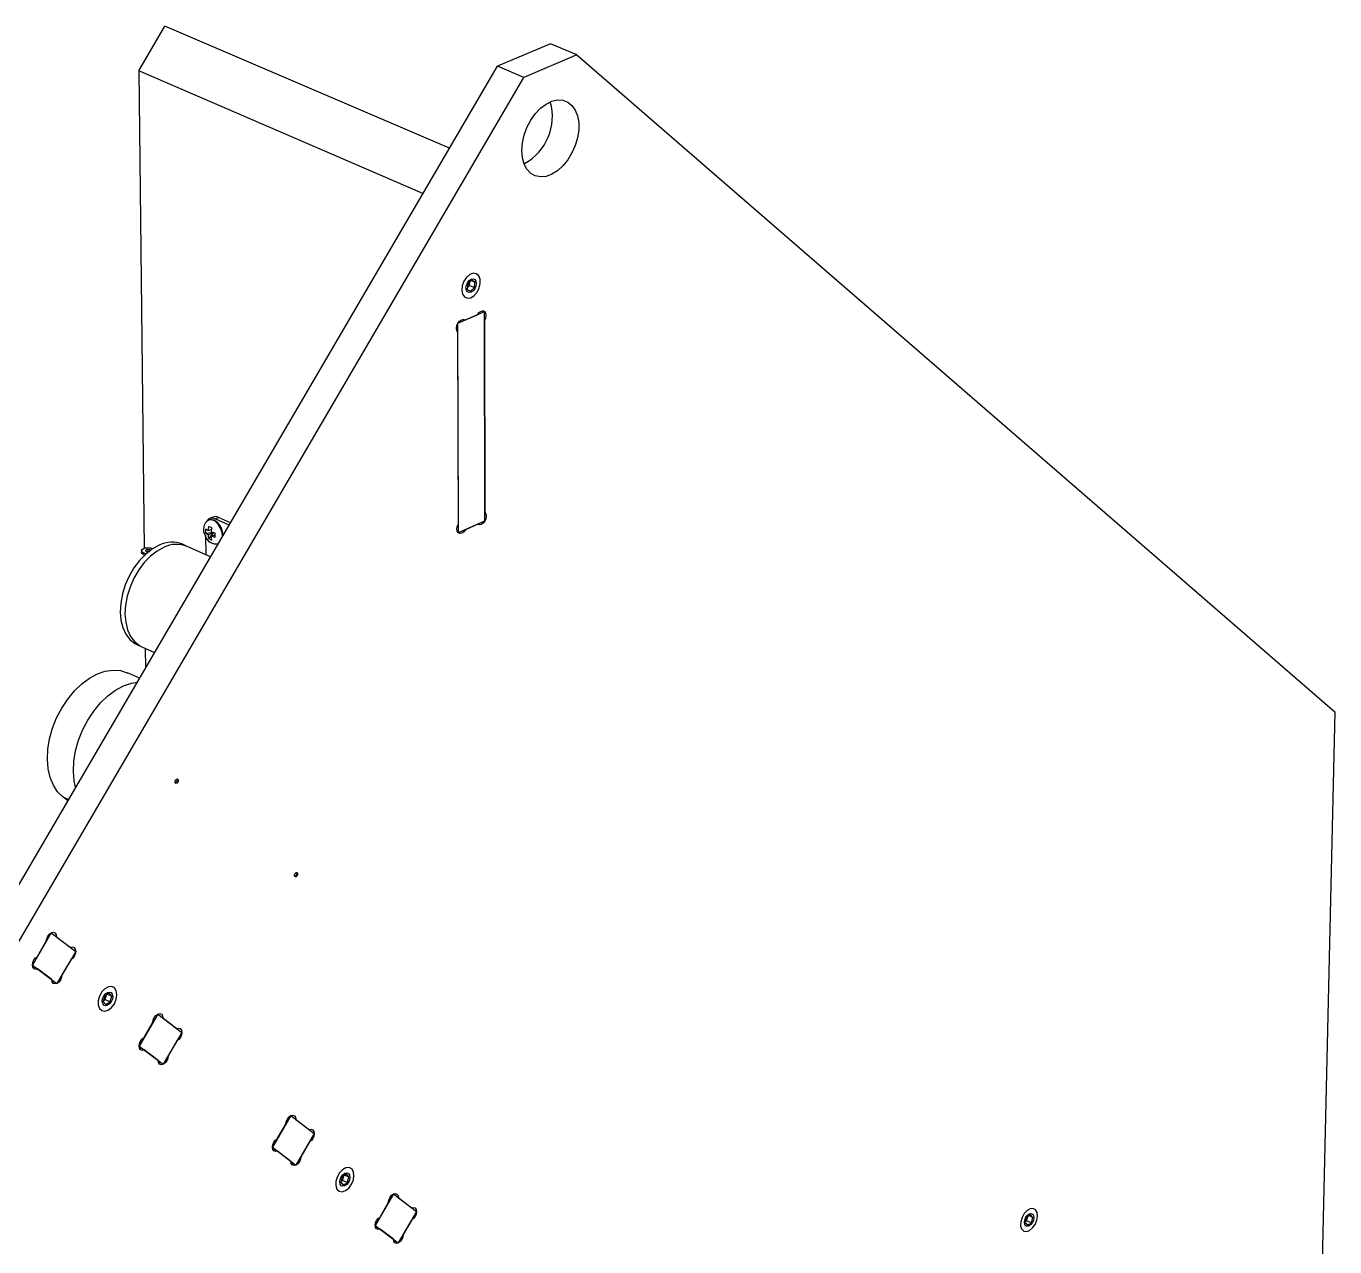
# Model space of a CAD drawing. Extents: x 0 to 188, y 0 to 216.
# Drawn here: x 86.67 to 136.21, y 169.83 to 216.04 of the extents above; entities that cross this region are included whole.
import ezdxf

# ---------------------------------------------------------------- set-up
doc = ezdxf.new("R2010")
doc.units = 0
doc.layers.get('0').update_dxf_attribs({"linetype": 'CONTINUOUS'})

msp = doc.modelspace()

# ---------------------------------------------------------------- linework, layer by layer
at = {"color": 7, "linetype": 'CONTINUOUS'}
for p, q in [((90.93, 214.352), (91.923, 216.044)), ((102.695, 211.421), (91.923, 216.044)), ((106.517, 215.377), (104.513, 214.529)), ((107.518, 214.954), (106.517, 215.377)), ((73.604, 161.668), (104.513, 214.529)), ((105.515, 214.104), (104.513, 214.529)), ((107.518, 214.954), (105.515, 214.104)), ((107.518, 214.954), (136.215, 190.084)), ((74.576, 161.178), (105.515, 214.104)), ((90.93, 214.352), (91.133, 196.273)), ((101.693, 209.706), (90.93, 214.352)), ((103.389, 206.286), (103.368, 206.075)), ((103.375, 206.152), (103.454, 206.228)), ((103.536, 206.427), (103.389, 206.286)), ((103.454, 206.228), (103.468, 206.361)), ((103.454, 206.228), (103.641, 206.147)), ((103.494, 206.006), (103.641, 206.147)), ((103.525, 206.417), (103.662, 206.357)), ((103.662, 206.357), (103.536, 206.427)), ((103.641, 206.147), (103.662, 206.357)), ((103.368, 206.075), (103.494, 206.006)), ((103.016, 204.8), (104.018, 205.235)), ((103.282, 204.915), (103.753, 205.12)), ((104.018, 205.235), (103.961, 205.26)), ((104.031, 197.313), (104.018, 205.235)), ((103.034, 196.872), (103.016, 204.8)), ((103.282, 204.915), (103.224, 204.94)), ((104.019, 204.896), (104.03, 197.636)), ((103.033, 197.195), (103.017, 204.461)), ((93.742, 197.457), (93.617, 197.403)), ((93.822, 197.392), (93.946, 197.447)), ((94.353, 197.153), (93.822, 197.392)), ((94.404, 197.241), (93.946, 197.447)), ((103.034, 196.872), (104.031, 197.313)), ((103.767, 197.184), (103.298, 196.977)), ((103.767, 197.184), (103.753, 197.19)), ((93.567, 196.944), (93.464, 197.004)), ((93.466, 196.848), (93.734, 196.872)), ((93.569, 196.788), (93.466, 196.848)), ((93.466, 196.782), (93.474, 196.026)), ((93.567, 196.944), (93.581, 197.103)), ((93.567, 196.944), (93.698, 197.001)), ((93.569, 196.788), (93.766, 196.874)), ((93.766, 196.874), (93.585, 196.642)), ((93.688, 196.889), (93.702, 197.048)), ((93.69, 196.734), (93.821, 196.791)), ((103.014, 196.88), (103.034, 196.872)), ((103.298, 196.977), (103.285, 196.983)), ((91.454, 196.264), (91.461, 196.261)), ((92.765, 196.346), (92.584, 196.428)), ((93.647, 195.947), (92.765, 196.346)), ((91.036, 196.185), (91.037, 196.123)), ((91.105, 196.049), (91.105, 196.111)), ((91.105, 196.111), (91.205, 196.065)), ((91.105, 196.049), (91.16, 196.024)), ((91.136, 196.035), (91.137, 196.002)), ((90.866, 192.632), (91.047, 192.549)), ((91.047, 192.549), (91.531, 192.328)), ((91.176, 192.49), (91.184, 191.735)), ((90.961, 191.353), (90.503, 191.564)), ((136.215, 190.084), (135.492, 158.346)), ((92.308, 187.419), (92.395, 187.444)), ((92.397, 187.446), (92.359, 187.529)), ((88.249, 186.715), (88.062, 186.86)), ((96.829, 183.881), (96.915, 183.905)), ((96.917, 183.908), (96.879, 183.99)), ((87.623, 181.719), (86.909, 180.497)), ((87.098, 180.821), (87.434, 181.395)), ((87.623, 181.719), (88.545, 181.015)), ((87.819, 181.57), (88.35, 181.164)), ((88.545, 181.015), (87.832, 179.795)), ((86.909, 180.497), (87.832, 179.795)), ((87.105, 180.348), (86.917, 180.437)), ((87.637, 179.944), (87.105, 180.348)), ((88.356, 180.692), (88.021, 180.119)), ((87.832, 179.795), (87.645, 179.884)), ((89.81, 179.428), (89.65, 179.329)), ((89.666, 179.19), (89.717, 179.371)), ((89.75, 179.391), (89.91, 179.315)), ((89.91, 179.315), (89.81, 179.428)), ((89.65, 179.329), (89.59, 179.117)), ((89.59, 179.117), (89.69, 179.004)), ((89.599, 179.148), (89.666, 179.19)), ((89.666, 179.19), (89.851, 179.103)), ((89.69, 179.004), (89.851, 179.103)), ((89.851, 179.103), (89.91, 179.315)), ((91.655, 178.641), (90.947, 177.428)), ((91.655, 178.641), (92.562, 177.948)), ((91.848, 178.494), (92.37, 178.095)), ((91.135, 177.75), (91.468, 178.319)), ((92.562, 177.948), (91.856, 176.738)), ((90.947, 177.428), (91.856, 176.738)), ((91.14, 177.282), (90.955, 177.37)), ((92.375, 177.627), (92.043, 177.059)), ((91.664, 176.884), (91.14, 177.282)), ((91.856, 176.738), (91.671, 176.826)), ((96.692, 174.795), (95.992, 173.595)), ((96.178, 173.913), (96.506, 174.477)), ((96.692, 174.795), (97.58, 174.117)), ((96.881, 174.651), (97.392, 174.261)), ((97.58, 174.117), (96.882, 172.919)), ((95.992, 173.595), (96.882, 172.919)), ((96.181, 173.451), (95.999, 173.538)), ((96.694, 173.062), (96.181, 173.451)), ((97.395, 173.799), (97.067, 173.236)), ((96.882, 172.919), (96.7, 173.005)), ((98.639, 172.482), (98.579, 172.274)), ((98.795, 172.58), (98.639, 172.482)), ((98.649, 172.35), (98.697, 172.519)), ((98.737, 172.544), (98.891, 172.471)), ((98.891, 172.471), (98.795, 172.58)), ((98.832, 172.263), (98.891, 172.471)), ((98.579, 172.274), (98.676, 172.164)), ((98.591, 172.313), (98.649, 172.35)), ((98.649, 172.35), (98.832, 172.263)), ((98.676, 172.164), (98.832, 172.263)), ((100.577, 171.829), (99.883, 170.638)), ((100.067, 170.954), (100.393, 171.514)), ((100.577, 171.829), (101.451, 171.162)), ((100.762, 171.688), (101.266, 171.303)), ((101.451, 171.162), (100.759, 169.973)), ((124.554, 170.95), (124.495, 170.75)), ((124.547, 170.824), (124.591, 170.974)), ((124.699, 171.044), (124.554, 170.95)), ((124.641, 171.007), (124.786, 170.94)), ((124.786, 170.94), (124.699, 171.044)), ((124.728, 170.74), (124.786, 170.94)), ((99.883, 170.638), (100.759, 169.973)), ((100.069, 170.497), (99.89, 170.583)), ((100.573, 170.114), (100.069, 170.497)), ((101.267, 170.847), (100.942, 170.288)), ((124.495, 170.75), (124.582, 170.646)), ((124.51, 170.8), (124.547, 170.824)), ((124.547, 170.824), (124.728, 170.74)), ((124.582, 170.646), (124.728, 170.74)), ((100.759, 169.973), (100.58, 170.059))]:
    msp.add_line(p, q, dxfattribs=at)
at = {"color": 8, "linetype": 'CONTINUOUS'}
msp.add_line((88.062, 186.86), (88.276, 186.76), dxfattribs=at)
at = {"color": 7, "linetype": 'CONTINUOUS'}
for points in [[(105.437, 211.333), (105.459, 211.621), (105.525, 211.917), (105.631, 212.208), (105.773, 212.481), (105.946, 212.727), (106.142, 212.934), (106.354, 213.095), (106.572, 213.202), (106.788, 213.251), (106.992, 213.241), (107.177, 213.171), (107.335, 213.045), (107.459, 212.868), (107.544, 212.647), (107.588, 212.391), (107.588, 212.111), (107.543, 211.819), (107.457, 211.525), (107.333, 211.242), (107.175, 210.982), (106.99, 210.755), (106.786, 210.57), (106.571, 210.435), (106.353, 210.356), (106.142, 210.336), (105.946, 210.375), (105.774, 210.472), (105.631, 210.624), (105.525, 210.824), (105.46, 211.063), (105.437, 211.333)], [(103.863, 206.307), (103.856, 206.468), (103.803, 206.596), (103.711, 206.672), (103.593, 206.687), (103.464, 206.638), (103.342, 206.532), (103.243, 206.383), (103.181, 206.212), (103.164, 206.042), (103.195, 205.895), (103.269, 205.791), (103.376, 205.745), (103.501, 205.763), (103.629, 205.841), (103.741, 205.971), (103.823, 206.133), (103.863, 206.307)], [(103.321, 206.132), (103.335, 206.233), (103.377, 206.332), (103.44, 206.413), (103.515, 206.464), (103.589, 206.477), (103.652, 206.451), (103.695, 206.389), (103.709, 206.3), (103.695, 206.199), (103.653, 206.1), (103.59, 206.019), (103.516, 205.968), (103.441, 205.955), (103.378, 205.981), (103.336, 206.044), (103.321, 206.132)], [(103.753, 205.12), (103.814, 205.198), (103.886, 205.247), (103.957, 205.26), (104.018, 205.235), (104.059, 205.175), (104.074, 205.089), (104.06, 204.992), (104.019, 204.896)], [(103.017, 204.461), (102.976, 204.521), (102.961, 204.607), (102.975, 204.705), (103.016, 204.8), (103.077, 204.878), (103.149, 204.928), (103.221, 204.941), (103.282, 204.915)], [(94.102, 196.724), (94.088, 196.87), (94.031, 197.039), (93.939, 197.188), (93.822, 197.299), (93.698, 197.355), (93.582, 197.349), (93.565, 197.342)], [(94.124, 196.762), (94.122, 196.854), (94.08, 197.009), (94.003, 197.153), (93.898, 197.27), (93.773, 197.345), (93.658, 197.364), (93.58, 197.343)], [(103.298, 196.977), (103.238, 196.899), (103.166, 196.849), (103.095, 196.835), (103.034, 196.86), (102.993, 196.919), (102.979, 197.003), (102.993, 197.1), (103.033, 197.195)], [(104.03, 197.636), (104.071, 197.577), (104.085, 197.493), (104.071, 197.396), (104.031, 197.301), (103.97, 197.223), (103.899, 197.174), (103.827, 197.16), (103.767, 197.184)], [(93.464, 197.004), (93.463, 196.891), (93.466, 196.848)], [(93.585, 196.642), (93.571, 196.744), (93.569, 196.788)], [(93.702, 197.048), (93.613, 197.088), (93.581, 197.103)], [(93.821, 196.843), (93.726, 196.874), (93.688, 196.889)], [(93.823, 196.687), (93.727, 196.719), (93.69, 196.734)], [(93.706, 196.588), (93.692, 196.689), (93.69, 196.734)], [(93.823, 196.687), (93.821, 196.798), (93.821, 196.843)], [(91.709, 196.396), (91.449, 196.253), (91.198, 196.058), (90.962, 195.817), (90.75, 195.536), (90.568, 195.224), (90.421, 194.891), (90.314, 194.547), (90.25, 194.203), (90.231, 193.869), (90.257, 193.554), (90.329, 193.27), (90.443, 193.024), (90.596, 192.824), (90.783, 192.676), (90.866, 192.632)], [(91.89, 196.314), (91.63, 196.171), (91.379, 195.976), (91.143, 195.735), (90.931, 195.454), (90.749, 195.142), (90.602, 194.809), (90.495, 194.465), (90.431, 194.12), (90.412, 193.786), (90.438, 193.472), (90.51, 193.187), (90.624, 192.941), (90.777, 192.741), (90.964, 192.593), (91.047, 192.549)], [(91.89, 196.314), (91.63, 196.171), (91.379, 195.976), (91.143, 195.735), (90.931, 195.454), (90.749, 195.142), (90.602, 194.809), (90.495, 194.465), (90.431, 194.12), (90.412, 193.786), (90.438, 193.472), (90.51, 193.187), (90.624, 192.941), (90.777, 192.741), (90.964, 192.593), (91.047, 192.549)], [(91.105, 196.111), (91.053, 196.146), (91.036, 196.187), (91.057, 196.229), (91.111, 196.264), (91.19, 196.287), (91.284, 196.295), (91.376, 196.287), (91.454, 196.264)], [(91.219, 196.215), (91.2, 196.202), (91.193, 196.187), (91.199, 196.173), (91.217, 196.16), (91.245, 196.152), (91.278, 196.149), (91.311, 196.152), (91.34, 196.16), (91.359, 196.173), (91.366, 196.187), (91.36, 196.202), (91.342, 196.215), (91.314, 196.223), (91.281, 196.226), (91.248, 196.223), (91.219, 196.215)], [(93.585, 196.642), (93.671, 196.601), (93.706, 196.588)], [(91.105, 196.049), (91.054, 196.084), (91.037, 196.123)], [(88.062, 186.86), (87.862, 187.055), (87.7, 187.303), (87.58, 187.595), (87.504, 187.927), (87.475, 188.288), (87.494, 188.671), (87.559, 189.065), (87.67, 189.462), (87.823, 189.85), (88.016, 190.222), (88.242, 190.566), (88.497, 190.876), (88.774, 191.142), (89.066, 191.359), (89.366, 191.521), (89.667, 191.625), (89.961, 191.667), (90.241, 191.647), (90.499, 191.565), (90.503, 191.564)], [(88.541, 187.214), (88.488, 187.469), (88.46, 187.83), (88.478, 188.213), (88.544, 188.608), (88.655, 189.005), (88.809, 189.394), (89.001, 189.766), (89.228, 190.111), (89.483, 190.421), (89.76, 190.688), (90.053, 190.905), (90.353, 191.068), (90.653, 191.172), (90.877, 191.21)], [(92.307, 187.428), (92.312, 187.461), (92.325, 187.492), (92.346, 187.519), (92.37, 187.536), (92.395, 187.541), (92.415, 187.533), (92.429, 187.513), (92.435, 187.485), (92.43, 187.453), (92.417, 187.421), (92.396, 187.395), (92.372, 187.378), (92.347, 187.373), (92.326, 187.381), (92.312, 187.4), (92.307, 187.428)], [(92.396, 187.444), (92.396, 187.444), (92.396, 187.445), (92.397, 187.445), (92.397, 187.446), (92.397, 187.446), (92.396, 187.447), (92.396, 187.447), (92.396, 187.447), (92.395, 187.447), (92.395, 187.446), (92.394, 187.445), (92.394, 187.445), (92.394, 187.444), (92.395, 187.444), (92.395, 187.444), (92.396, 187.444)], [(96.828, 183.89), (96.833, 183.922), (96.846, 183.953), (96.866, 183.98), (96.89, 183.996), (96.914, 184.001), (96.935, 183.994), (96.949, 183.975), (96.954, 183.947), (96.949, 183.915), (96.936, 183.883), (96.915, 183.857), (96.891, 183.84), (96.867, 183.835), (96.847, 183.843), (96.833, 183.862), (96.828, 183.89)], [(96.916, 183.905), (96.916, 183.906), (96.916, 183.906), (96.917, 183.907), (96.917, 183.908), (96.917, 183.908), (96.916, 183.908), (96.916, 183.909), (96.915, 183.909), (96.915, 183.908), (96.915, 183.908), (96.914, 183.907), (96.914, 183.906), (96.914, 183.906), (96.915, 183.905), (96.915, 183.905), (96.916, 183.905)], [(87.434, 181.395), (87.447, 181.493), (87.488, 181.588), (87.549, 181.668), (87.623, 181.719), (87.697, 181.735), (87.76, 181.712), (87.803, 181.654), (87.819, 181.57)], [(88.35, 181.164), (88.424, 181.18), (88.487, 181.157), (88.529, 181.099), (88.545, 181.015), (88.532, 180.918), (88.491, 180.823), (88.43, 180.743), (88.356, 180.692)], [(87.105, 180.348), (87.031, 180.333), (86.968, 180.356), (86.925, 180.413), (86.909, 180.497), (86.922, 180.594), (86.963, 180.69), (87.025, 180.77), (87.098, 180.821)], [(88.021, 180.119), (88.008, 180.022), (87.967, 179.926), (87.906, 179.847), (87.832, 179.795), (87.759, 179.78), (87.695, 179.803), (87.653, 179.86), (87.637, 179.944)], [(90.082, 179.199), (90.107, 179.369), (90.084, 179.518), (90.016, 179.627), (89.912, 179.681), (89.786, 179.671), (89.655, 179.6), (89.537, 179.478), (89.448, 179.32), (89.399, 179.147), (89.398, 178.985), (89.445, 178.853), (89.533, 178.771), (89.65, 178.749), (89.78, 178.79), (89.907, 178.888), (90.012, 179.031), (90.082, 179.199)], [(89.552, 179.126), (89.566, 179.226), (89.608, 179.324), (89.672, 179.406), (89.747, 179.459), (89.823, 179.475), (89.888, 179.452), (89.931, 179.392), (89.948, 179.306), (89.934, 179.206), (89.892, 179.108), (89.828, 179.026), (89.753, 178.973), (89.677, 178.957), (89.612, 178.981), (89.569, 179.04), (89.552, 179.126)], [(91.468, 178.319), (91.481, 178.416), (91.521, 178.511), (91.583, 178.59), (91.655, 178.641), (91.728, 178.656), (91.79, 178.634), (91.832, 178.577), (91.848, 178.494)], [(92.37, 178.095), (92.443, 178.11), (92.505, 178.088), (92.547, 178.031), (92.562, 177.948), (92.549, 177.852), (92.508, 177.757), (92.447, 177.678), (92.375, 177.627)], [(91.14, 177.282), (91.067, 177.266), (91.005, 177.288), (90.963, 177.345), (90.947, 177.428), (90.961, 177.525), (91.001, 177.619), (91.062, 177.699), (91.135, 177.75)], [(92.043, 177.059), (92.03, 176.963), (91.99, 176.868), (91.928, 176.789), (91.856, 176.738), (91.783, 176.722), (91.721, 176.744), (91.679, 176.801), (91.664, 176.884)], [(96.506, 174.477), (96.52, 174.572), (96.56, 174.666), (96.62, 174.744), (96.692, 174.795), (96.764, 174.811), (96.825, 174.789), (96.866, 174.733), (96.881, 174.651)], [(96.181, 173.451), (96.11, 173.435), (96.048, 173.457), (96.007, 173.513), (95.992, 173.595), (96.006, 173.69), (96.046, 173.784), (96.106, 173.862), (96.178, 173.913)], [(97.392, 174.261), (97.464, 174.276), (97.525, 174.255), (97.566, 174.199), (97.58, 174.117), (97.567, 174.022), (97.527, 173.928), (97.467, 173.85), (97.395, 173.799)], [(97.067, 173.236), (97.054, 173.142), (97.014, 173.048), (96.954, 172.97), (96.882, 172.919), (96.811, 172.903), (96.75, 172.924), (96.709, 172.98), (96.694, 173.062)], [(99.057, 172.358), (99.082, 172.525), (99.061, 172.671), (98.995, 172.776), (98.895, 172.827), (98.773, 172.817), (98.646, 172.747), (98.531, 172.625), (98.443, 172.47), (98.395, 172.302), (98.393, 172.143), (98.437, 172.015), (98.522, 171.935), (98.635, 171.915), (98.762, 171.956), (98.885, 172.053), (98.988, 172.194), (99.057, 172.358)], [(98.543, 172.282), (98.557, 172.38), (98.599, 172.476), (98.661, 172.557), (98.734, 172.61), (98.808, 172.626), (98.87, 172.604), (98.912, 172.546), (98.927, 172.462), (98.913, 172.365), (98.872, 172.268), (98.81, 172.187), (98.737, 172.135), (98.663, 172.119), (98.601, 172.141), (98.558, 172.198), (98.543, 172.282)], [(100.393, 171.514), (100.407, 171.608), (100.446, 171.701), (100.506, 171.779), (100.577, 171.829), (100.647, 171.845), (100.708, 171.824), (100.748, 171.769), (100.762, 171.688)], [(100.069, 170.497), (99.998, 170.481), (99.938, 170.502), (99.898, 170.557), (99.883, 170.638), (99.897, 170.732), (99.937, 170.825), (99.996, 170.903), (100.067, 170.954)], [(101.266, 171.303), (101.336, 171.319), (101.396, 171.298), (101.437, 171.243), (101.451, 171.162), (101.437, 171.068), (101.397, 170.975), (101.338, 170.897), (101.267, 170.847)], [(124.936, 170.832), (124.963, 170.992), (124.946, 171.132), (124.888, 171.233), (124.796, 171.282), (124.684, 171.271), (124.565, 171.203), (124.457, 171.087), (124.373, 170.938), (124.326, 170.777), (124.321, 170.624), (124.359, 170.502), (124.435, 170.426), (124.539, 170.406), (124.657, 170.446), (124.772, 170.54), (124.87, 170.674), (124.936, 170.832)], [(124.462, 170.758), (124.477, 170.852), (124.516, 170.944), (124.575, 171.022), (124.644, 171.072), (124.712, 171.088), (124.769, 171.067), (124.807, 171.012), (124.819, 170.932), (124.804, 170.838), (124.765, 170.745), (124.706, 170.668), (124.637, 170.617), (124.569, 170.602), (124.512, 170.623), (124.474, 170.678), (124.462, 170.758)], [(100.942, 170.288), (100.929, 170.194), (100.889, 170.101), (100.829, 170.024), (100.759, 169.973), (100.688, 169.957), (100.628, 169.978), (100.588, 170.033), (100.573, 170.114)]]:
    msp.add_lwpolyline(points, dxfattribs=at)
for centre, radius, start, end in [((104.579, 212.616), 2.012, 298.2742, 16.0781), ((93.818, 196.987), 0.435, 124.8345, 211.613), ((93.711, 197.194), 0.227, 60.8398, 144.1725), ((93.833, 197.232), 0.243, 62.2177, 111.9603), ((93.862, 196.87), 0.428, 194.8779, 283.2181), ((92.182, 195.452), 1.056, 67.6236, 116.5951), ((92.363, 195.37), 1.055, 67.6261, 116.6072), ((91.281, 195.987), 0.177, 74.3871, 106.8549)]:
    msp.add_arc(centre, radius, start, end, dxfattribs=at)

doc.saveas('drawing.dxf')
